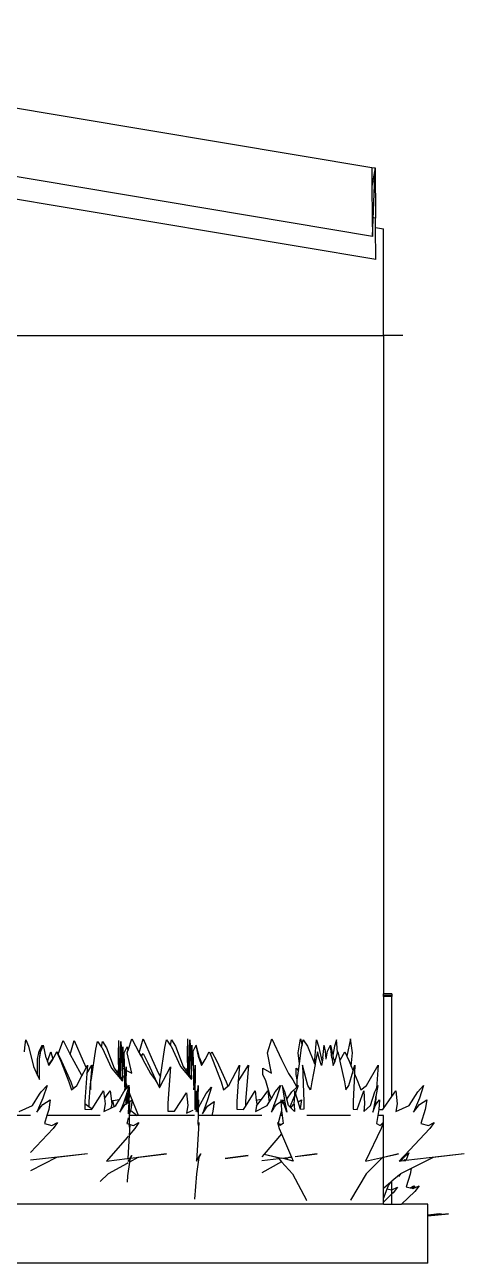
# Model space of a CAD drawing. Header units: metres. Extents: x 24.9 to 56.5, y 18.8 to 36.5.
# Drawn here: x 55.019 to 56.506, y 28.05 to 32.24 of the extents above; entities that cross this region are included whole.
import ezdxf

# ---------------------------------------------------------------- set-up
doc = ezdxf.new("R2010")
doc.units = ezdxf.units.M
doc.layers.add('Edges', color=7, linetype='Continuous')

# ---------------------------------------------------------------- blocks, each defined once
blk = doc.blocks.new('House of 70 sq. m.(753 sq.ft) bk')
at = {"layer": 'Edges'}
for p, q in [((2.1234, 2.4983), (5.0069, 2.0158)), ((5.0089, 1.7822), (2.1255, 2.2648)), ((5.0205, 1.704), (2.8649, 2.0647)), ((5.0069, 2.0158), (5.0178, 2.0139)), ((5.0069, 2.0158), (5.0074, 1.9522)), ((5.0178, 2.0139), (5.0074, 1.9522)), ((5.0089, 1.7822), (5.0178, 2.0139)), ((5.0178, 2.0139), (5.0193, 1.844)), ((5.0074, 1.9522), (5.0084, 1.8458)), ((5.0193, 1.844), (5.0084, 1.8458)), ((5.0084, 1.8458), (5.0089, 1.7822)), ((5.0195, 1.812), (5.0193, 1.844)), ((5.0195, 1.812), (5.0461, 1.8075)), ((5.0205, 1.704), (5.0195, 1.812)), ((5.0461, 1.4473), (5.0461, 1.8075)), ((1.6274, 1.4473), (5.0461, 1.4473)), ((5.1118, 1.4473), (5.0461, 1.4473)), ((5.0461, 1.4473), (5.0461, -0.7801)), ((5.0748, -0.7801), (5.0461, -0.7801)), ((5.0461, -0.7864), (5.0461, -0.7801)), ((5.0748, -0.7864), (5.0461, -0.7864)), ((5.0461, -0.7891), (5.0461, -0.7864)), ((5.0748, -0.7891), (5.0461, -0.7891)), ((5.0461, -0.7891), (5.0461, -1.1688)), ((5.0748, -0.7801), (5.0748, -0.7864)), ((5.0748, -0.7864), (5.0748, -0.7891)), ((5.0748, -1.1282), (5.0748, -0.7891)), ((3.832, -0.9765), (3.8332, -0.9621)), ((3.8332, -0.9621), (3.8362, -0.9359)), ((3.8362, -0.9359), (3.8448, -0.9574)), ((3.8448, -0.9574), (3.8622, -1.0268)), ((3.8813, -0.975), (3.8915, -0.9542)), ((3.8856, -0.975), (3.8915, -0.9542)), ((3.8915, -0.9542), (3.8931, -0.9612)), ((3.8915, -0.9651), (3.8931, -0.9612)), ((3.8931, -0.9612), (3.8962, -0.9542)), ((3.9051, -0.9967), (3.8962, -0.9542)), ((3.9461, -0.9849), (3.962, -0.9389)), ((3.962, -0.9389), (3.9866, -0.9856)), ((3.9866, -0.9856), (3.9999, -0.9389)), ((3.9999, -0.9389), (4.03, -1.0081)), ((4.0729, -0.9678), (4.0783, -0.9416)), ((4.0783, -0.9416), (4.0926, -0.961)), ((4.0926, -0.961), (4.0959, -0.9416)), ((4.0926, -0.961), (4.0941, -0.9631)), ((4.0941, -0.9631), (4.1258, -1.0325)), ((4.0959, -0.9416), (4.109, -0.9631)), ((4.109, -0.9631), (4.1352, -1.0325)), ((4.1496, -0.9857), (4.1506, -0.9389)), ((4.1546, -1.0562), (4.1506, -0.9389)), ((4.1576, -0.9678), (4.1579, -0.9416)), ((4.1579, -0.9416), (4.1589, -0.9631)), ((4.1589, -0.9631), (4.1609, -1.0325)), ((4.1635, -0.9808), (4.1642, -0.9599)), ((4.1642, -0.9599), (4.1648, -0.9991)), ((4.1686, -0.9808), (4.1793, -0.9599)), ((4.1793, -0.9599), (4.1822, -0.9715)), ((4.1793, -0.9599), (4.1819, -0.9724)), ((4.1822, -0.9715), (4.1954, -0.9331)), ((4.1954, -0.9331), (4.22, -0.9798)), ((4.22, -0.9798), (4.2333, -0.9331)), ((4.2333, -0.9331), (4.2635, -1.0024)), ((4.2916, -1.0612), (4.3063, -0.9621)), ((4.3063, -0.9621), (4.3117, -0.9359)), ((4.3117, -0.9359), (4.326, -0.9553)), ((4.326, -0.9553), (4.3293, -0.9359)), ((4.326, -0.9553), (4.3275, -0.9574)), ((4.3275, -0.9574), (4.3592, -1.0268)), ((4.3293, -0.9359), (4.3424, -0.9574)), ((4.3424, -0.9574), (4.3686, -1.0268)), ((4.383, -0.98), (4.384, -0.9331)), ((4.388, -1.0505), (4.384, -0.9331)), ((4.3901, -1.0571), (4.391, -0.9621)), ((4.391, -0.9621), (4.3913, -0.9359)), ((4.3913, -0.9359), (4.3923, -0.9574)), ((4.3923, -0.9574), (4.3943, -1.0268)), ((4.397, -0.975), (4.3976, -0.9542)), ((4.3976, -0.9542), (4.3982, -0.9934)), ((4.402, -0.975), (4.4127, -0.9542)), ((4.4233, -0.9967), (4.4127, -0.9542)), ((4.4215, -0.9967), (4.4127, -0.9542)), ((4.6534, -0.98), (4.6681, -0.9331)), ((4.6681, -0.9331), (4.7015, -1.0024)), ((4.758, -0.98), (4.7655, -0.9331)), ((4.7619, -1.0175), (4.7694, -0.9621)), ((4.7655, -0.9331), (4.7708, -0.9547)), ((4.7694, -0.9621), (4.7708, -0.9547)), ((4.7708, -0.9547), (4.7744, -0.9359)), ((4.7744, -0.9359), (4.7888, -0.9574)), ((4.7888, -0.9574), (4.8134, -1.0162)), ((4.8134, -1.0162), (4.8171, -0.9621)), ((4.8171, -0.9621), (4.8196, -0.9359)), ((4.8196, -0.9359), (4.827, -0.9574)), ((4.827, -0.9574), (4.8386, -1.0116)), ((4.841, -0.9967), (4.8454, -0.9542)), ((4.8498, -0.975), (4.8454, -0.9542)), ((4.8569, -0.975), (4.8667, -0.9542)), ((4.8667, -0.9542), (4.8745, -0.9886)), ((4.8716, -0.9967), (4.8667, -0.9542)), ((4.8804, -0.9574), (4.8745, -0.9886)), ((4.8869, -0.9359), (4.8804, -0.9574)), ((4.8891, -0.9621), (4.8869, -0.9359)), ((4.8903, -0.981), (4.8891, -0.9621)), ((4.9347, -0.9331), (4.9221, -0.9912)), ((4.9413, -0.98), (4.9347, -0.9331)), ((3.8761, -1.0564), (3.8762, -1.0013)), ((3.8762, -1.0013), (3.8813, -0.975)), ((3.8826, -1.0701), (3.8827, -1.0013)), ((3.8827, -1.0013), (3.8872, -0.975)), ((3.8827, -1.0013), (3.8856, -0.975)), ((3.8872, -0.975), (3.8915, -0.9651)), ((3.9051, -0.9967), (3.9092, -1.0091)), ((3.9092, -1.0091), (3.9119, -1.0027)), ((3.9119, -1.0027), (3.9207, -0.9766)), ((3.9133, -1.0213), (3.9269, -1.0027)), ((3.914, -1.0235), (3.9275, -1.0027)), ((3.9207, -0.9766), (3.9276, -1.0016)), ((3.9269, -1.0027), (3.9276, -1.0016)), ((3.9275, -1.0027), (3.9321, -0.9939)), ((3.9276, -1.0016), (3.9321, -0.9939)), ((3.9321, -0.9939), (3.941, -0.9766)), ((3.941, -0.9766), (3.9415, -0.9778)), ((3.9415, -0.9778), (3.9422, -0.9766)), ((3.9415, -0.9778), (3.9545, -1.0088)), ((3.9422, -0.9766), (3.9461, -0.9849)), ((3.9461, -0.9849), (3.9574, -1.0088)), ((3.9866, -0.9856), (3.9985, -1.0081)), ((4.0582, -1.0669), (4.0729, -0.9678)), ((4.1505, -1.0542), (4.1496, -0.9857)), ((4.1567, -1.0629), (4.1576, -0.9678)), ((4.1632, -1.007), (4.1635, -0.9808)), ((4.1648, -0.9991), (4.1674, -0.9866)), ((4.1648, -0.9991), (4.1649, -1.0024)), ((4.1649, -1.0024), (4.1655, -1.0292)), ((4.1665, -1.0084), (4.1674, -0.9866)), ((4.1674, -0.9866), (4.1676, -0.9823)), ((4.1676, -0.9853), (4.1686, -0.9808)), ((4.1676, -0.9823), (4.1676, -0.9853)), ((4.1676, -0.9853), (4.1686, -1.0145)), ((4.1792, -0.98), (4.1793, -0.9799)), ((4.1793, -0.9801), (4.1792, -0.98)), ((4.1793, -0.9799), (4.1819, -0.9724)), ((4.1946, -1.0488), (4.1793, -0.9801)), ((4.1819, -0.9724), (4.1822, -0.9715)), ((4.22, -0.9798), (4.2224, -0.9843)), ((4.2224, -0.9843), (4.2234, -0.9823)), ((4.2224, -0.9843), (4.2306, -0.9999)), ((4.2234, -0.9823), (4.2271, -0.9914)), ((4.2271, -0.9914), (4.2327, -0.9823)), ((4.2271, -0.9914), (4.2306, -0.9999)), ((4.2306, -0.9999), (4.2319, -1.0024)), ((4.2319, -1.0024), (4.2581, -1.0505)), ((4.2327, -0.9823), (4.2488, -1.0145)), ((4.2635, -1.0024), (4.2851, -1.0505)), ((4.384, -1.0485), (4.383, -0.98)), ((4.3965, -1.0662), (4.3966, -1.0013)), ((4.3966, -1.0013), (4.397, -0.975)), ((4.3982, -0.9934), (4.4008, -0.9809)), ((4.3982, -0.9934), (4.3983, -0.9967)), ((4.3983, -0.9967), (4.399, -1.0235)), ((4.399, -1.0235), (4.4, -1.0027)), ((4.4, -1.0027), (4.4008, -0.9809)), ((4.4008, -0.9809), (4.401, -0.9766)), ((4.401, -0.9766), (4.4011, -0.9796)), ((4.4011, -0.9796), (4.402, -0.975)), ((4.4011, -0.9796), (4.402, -1.0088)), ((4.4215, -0.9967), (4.4303, -1.0235)), ((4.4233, -0.9967), (4.4326, -1.0199)), ((4.4326, -1.0199), (4.4435, -1.0027)), ((4.4435, -1.0027), (4.4568, -0.9766)), ((4.4568, -0.9766), (4.4605, -0.9857)), ((4.4605, -0.9857), (4.4661, -0.9766)), ((4.4605, -0.9857), (4.4701, -1.0088)), ((4.4661, -0.9766), (4.4822, -1.0088)), ((4.6674, -1.0488), (4.6534, -0.98)), ((4.7015, -1.0024), (4.7254, -1.0505)), ((4.7619, -1.0175), (4.758, -0.98)), ((4.8234, -0.9766), (4.8168, -1.0088)), ((4.83, -1.0027), (4.8234, -0.9766)), ((4.8366, -1.0235), (4.83, -1.0027)), ((4.841, -0.9967), (4.8386, -1.0116)), ((4.852, -1.0013), (4.8498, -0.975)), ((4.852, -1.0013), (4.8569, -0.975)), ((4.8716, -0.9967), (4.8766, -1.0235)), ((4.8745, -0.9886), (4.8764, -0.9967)), ((4.8764, -0.9967), (4.8813, -1.0103)), ((4.8813, -1.0103), (4.884, -1.0027)), ((4.884, -1.0027), (4.8903, -0.981)), ((4.8903, -0.981), (4.8915, -0.9766)), ((4.8915, -0.9766), (4.8984, -1.0061)), ((4.8984, -1.0061), (4.9008, -1.0027)), ((4.9008, -1.0027), (4.9155, -0.9766)), ((4.9155, -0.9766), (4.9221, -0.9912)), ((4.9221, -0.9912), (4.9302, -1.0088)), ((4.9372, -1.0254), (4.9413, -0.98)), ((3.8622, -1.0268), (3.8761, -1.0564)), ((3.9092, -1.0091), (3.9133, -1.0213)), ((3.9133, -1.0213), (3.914, -1.0235)), ((3.9545, -1.0088), (3.9816, -1.0787)), ((3.9574, -1.0088), (3.988, -1.0787)), ((3.9985, -1.0081), (4.0247, -1.0562)), ((4.0259, -1.0578), (4.0402, -1.0307)), ((4.03, -1.0081), (4.0402, -1.0307)), ((4.0402, -1.0307), (4.0447, -1.0222)), ((4.0436, -1.0382), (4.0427, -1.0501)), ((4.0427, -1.0501), (4.0463, -1.0442)), ((4.0447, -1.0222), (4.0436, -1.0382)), ((4.0436, -1.0382), (4.0463, -1.0442)), ((4.0463, -1.0442), (4.0594, -1.0222)), ((4.0594, -1.0222), (4.0561, -1.0635)), ((4.1258, -1.0325), (4.1624, -1.0751)), ((4.1352, -1.0325), (4.1486, -1.0515)), ((4.1486, -1.0379), (4.1505, -1.0542)), ((4.1486, -1.0515), (4.1486, -1.0379)), ((4.1609, -1.0325), (4.163, -1.0717)), ((4.1629, -1.0532), (4.1631, -1.0321)), ((4.1631, -1.0321), (4.1632, -1.0322)), ((4.1632, -1.0322), (4.1632, -1.007)), ((4.1632, -1.0322), (4.1632, -1.0322)), ((4.1632, -1.0322), (4.1683, -1.0349)), ((4.1655, -1.0292), (4.1665, -1.0084)), ((4.1686, -1.0145), (4.1692, -1.0354)), ((4.1692, -1.0354), (4.1749, -1.0384)), ((4.1692, -1.0354), (4.1701, -1.068)), ((4.1734, -1.0749), (4.1749, -1.0384)), ((4.1749, -1.0384), (4.1753, -1.0279)), ((4.1752, -1.0386), (4.175, -1.0798)), ((4.1753, -1.0279), (4.1752, -1.0386)), ((4.1752, -1.0386), (4.1793, -1.0407)), ((4.1793, -1.0407), (4.1946, -1.0488)), ((4.2488, -1.0145), (4.2804, -1.0831)), ((4.29, -1.096), (4.3254, -1.0279)), ((4.3254, -1.0279), (4.3168, -1.1504)), ((4.3592, -1.0268), (4.3958, -1.0694)), ((4.3686, -1.0268), (4.382, -1.0458)), ((4.382, -1.0321), (4.384, -1.0485)), ((4.382, -1.0458), (4.382, -1.0321)), ((4.382, -1.0458), (4.384, -1.0485)), ((4.3943, -1.0268), (4.3964, -1.066)), ((4.402, -1.0088), (4.404, -1.0787)), ((4.406, -1.0903), (4.4087, -1.0222)), ((4.4087, -1.0222), (4.408, -1.1446)), ((4.4303, -1.0235), (4.4326, -1.0199)), ((4.4701, -1.0088), (4.4967, -1.0787)), ((4.4822, -1.0088), (4.5145, -1.0787)), ((4.5234, -1.0903), (4.5589, -1.0222)), ((4.555, -1.0773), (4.5898, -1.0222)), ((4.5589, -1.0222), (4.555, -1.0773)), ((4.5898, -1.0222), (4.5793, -1.1446)), ((4.6384, -1.0532), (4.6386, -1.0321)), ((4.6386, -1.0321), (4.6674, -1.0488)), ((4.7504, -1.0532), (4.7505, -1.0321)), ((4.7505, -1.0321), (4.7587, -1.0414)), ((4.7546, -1.0716), (4.7587, -1.0414)), ((4.7587, -1.0414), (4.7619, -1.0175)), ((4.7726, -1.0222), (4.7769, -1.1446)), ((4.7902, -1.0903), (4.7726, -1.0222)), ((4.8148, -1.0195), (4.8035, -1.0787)), ((4.8134, -1.0162), (4.8148, -1.0195)), ((4.8168, -1.0088), (4.8148, -1.0195)), ((4.8386, -1.0116), (4.8366, -1.0235)), ((4.8766, -1.0235), (4.8813, -1.0103)), ((4.8984, -1.0061), (4.899, -1.0088)), ((4.899, -1.0088), (4.914, -1.0787)), ((4.9291, -1.0903), (4.9436, -1.0407)), ((4.9302, -1.0088), (4.9372, -1.0254)), ((4.9372, -1.0254), (4.9428, -1.0388)), ((4.945, -1.036), (4.9428, -1.0388)), ((4.9428, -1.0388), (4.9436, -1.0407)), ((4.9436, -1.0407), (4.945, -1.036)), ((4.945, -1.036), (4.9491, -1.0222)), ((4.9491, -1.0222), (4.948, -1.048)), ((4.9892, -1.0903), (5.0284, -1.0222)), ((5.0284, -1.0222), (5.0223, -1.1015)), ((3.8761, -1.0564), (3.8826, -1.0701)), ((3.8826, -1.0701), (3.8826, -1.0702)), ((3.9816, -1.0787), (3.9906, -1.1057)), ((3.988, -1.0787), (3.9964, -1.1008)), ((4.0087, -1.0903), (4.0259, -1.0578)), ((4.0247, -1.0562), (4.0259, -1.0578)), ((4.0427, -1.0501), (4.036, -1.1446)), ((4.0561, -1.0635), (4.0532, -1.0994)), ((4.0561, -1.0635), (4.0582, -1.0669)), ((4.0564, -1.1047), (4.0565, -1.0783)), ((4.0565, -1.0783), (4.0582, -1.0669)), ((4.1486, -1.0515), (4.1505, -1.0542)), ((4.1505, -1.0542), (4.1547, -1.0601)), ((4.1546, -1.0562), (4.1547, -1.0601)), ((4.1547, -1.0601), (4.1567, -1.0629)), ((4.1567, -1.0629), (4.1624, -1.071)), ((4.1624, -1.0751), (4.1631, -1.0759)), ((4.1631, -1.0537), (4.1629, -1.0532)), ((4.163, -1.0717), (4.1631, -1.0719)), ((4.163, -1.0717), (4.1631, -1.0741)), ((4.1631, -1.0719), (4.1631, -1.0537)), ((4.1632, -1.0538), (4.1631, -1.0537)), ((4.1631, -1.0741), (4.1631, -1.0719)), ((4.1631, -1.0759), (4.1631, -1.0741)), ((4.1683, -1.0644), (4.1632, -1.0538)), ((4.1733, -1.0746), (4.1701, -1.068)), ((4.1701, -1.068), (4.1706, -1.0845)), ((4.1706, -1.0845), (4.1712, -1.1079)), ((4.1726, -1.096), (4.1734, -1.0749)), ((4.1734, -1.0749), (4.1733, -1.0746)), ((4.175, -1.0798), (4.1749, -1.1037)), ((4.1793, -1.093), (4.175, -1.0798)), ((4.2581, -1.0505), (4.274, -1.0721)), ((4.274, -1.0721), (4.2804, -1.0831)), ((4.2804, -1.0831), (4.2887, -1.0971)), ((4.2851, -1.0505), (4.2916, -1.0612)), ((4.2898, -1.0962), (4.2899, -1.0725)), ((4.2899, -1.0725), (4.2916, -1.0612)), ((4.384, -1.0485), (4.3881, -1.0544)), ((4.388, -1.0505), (4.3881, -1.0544)), ((4.3881, -1.0544), (4.3901, -1.0571)), ((4.3901, -1.0571), (4.3958, -1.0652)), ((4.3958, -1.0694), (4.3965, -1.0702)), ((4.3964, -1.066), (4.3965, -1.0662)), ((4.3964, -1.066), (4.3965, -1.0683)), ((4.3965, -1.0683), (4.3965, -1.0662)), ((4.3965, -1.0702), (4.3965, -1.0683)), ((4.404, -1.0787), (4.4047, -1.1057)), ((4.4967, -1.0787), (4.5056, -1.1057)), ((4.5145, -1.0787), (4.5202, -1.0931)), ((4.555, -1.0773), (4.5503, -1.1446)), ((4.6479, -1.0746), (4.6384, -1.0532)), ((4.6621, -1.1226), (4.6479, -1.0746)), ((4.7254, -1.0505), (4.7399, -1.0721)), ((4.7399, -1.0721), (4.7528, -1.096)), ((4.7546, -1.0716), (4.7504, -1.0532)), ((4.7544, -1.0945), (4.7545, -1.0725)), ((4.7545, -1.0725), (4.7546, -1.0716)), ((4.8035, -1.0787), (4.7991, -1.1057)), ((4.914, -1.0787), (4.9191, -1.1057)), ((4.9479, -1.0509), (4.9442, -1.1446)), ((4.948, -1.048), (4.9479, -1.0509)), ((4.9479, -1.0509), (4.948, -1.0512)), ((4.948, -1.0512), (4.948, -1.048)), ((4.948, -1.0512), (4.9597, -1.0787)), ((4.9597, -1.0787), (4.9695, -1.1057)), ((3.8587, -1.159), (3.8827, -1.1206)), ((3.8827, -1.1206), (3.8882, -1.1117)), ((3.8882, -1.1117), (3.908, -1.0908)), ((3.908, -1.0908), (3.8934, -1.1333)), ((3.9906, -1.1057), (3.9964, -1.1008)), ((3.9964, -1.1008), (4.0087, -1.0903)), ((4.0532, -1.0994), (4.0496, -1.1446)), ((4.0532, -1.0994), (4.0564, -1.1047)), ((4.0604, -1.1697), (4.0995, -1.1094)), ((4.0995, -1.1094), (4.1023, -1.1353)), ((4.1023, -1.1353), (4.1213, -1.1094)), ((4.1213, -1.1094), (4.1267, -1.1524)), ((4.1526, -1.1383), (4.1632, -1.1199)), ((4.1632, -1.1199), (4.1679, -1.1117)), ((4.1679, -1.1117), (4.1712, -1.1079)), ((4.1712, -1.1079), (4.1716, -1.1074)), ((4.1716, -1.1074), (4.1726, -1.096)), ((4.1716, -1.1074), (4.1749, -1.1037)), ((4.1748, -1.1265), (4.1726, -1.1333)), ((4.1748, -1.1265), (4.1746, -1.1488)), ((4.1793, -1.1122), (4.1748, -1.1265)), ((4.1749, -1.1037), (4.1793, -1.0986)), ((4.178, -1.1436), (4.1793, -1.1167)), ((4.1806, -1.0971), (4.1793, -1.093)), ((4.1793, -1.0986), (4.1806, -1.0971)), ((4.1824, -1.1025), (4.1793, -1.1122)), ((4.1793, -1.1167), (4.1794, -1.1151)), ((4.1794, -1.1151), (4.1796, -1.1412)), ((4.1806, -1.0971), (4.1861, -1.0908)), ((4.1861, -1.0908), (4.1824, -1.1025)), ((4.1849, -1.1104), (4.1824, -1.1025)), ((4.1837, -1.1348), (4.1845, -1.1174)), ((4.1845, -1.1174), (4.1849, -1.1104)), ((4.1849, -1.1104), (4.1858, -1.0966)), ((4.1854, -1.1121), (4.1849, -1.1329)), ((4.1849, -1.1329), (4.189, -1.1266)), ((4.1858, -1.0966), (4.1854, -1.1121)), ((4.1888, -1.1226), (4.1854, -1.1121)), ((4.2179, -1.1922), (4.1888, -1.1226)), ((4.2887, -1.0971), (4.2898, -1.0962)), ((4.2887, -1.0971), (4.2892, -1.0979)), ((4.2898, -1.0962), (4.29, -1.096)), ((4.3392, -1.1779), (4.3793, -1.1151)), ((4.3793, -1.1151), (4.384, -1.1581)), ((4.4047, -1.1057), (4.406, -1.0903)), ((4.4099, -1.1697), (4.4127, -1.111)), ((4.4127, -1.111), (4.4128, -1.1094)), ((4.4128, -1.1094), (4.4131, -1.1524)), ((4.4158, -1.159), (4.4179, -1.1117)), ((4.4179, -1.1117), (4.4192, -1.0908)), ((4.4192, -1.0908), (4.4182, -1.1333)), ((4.4199, -1.1648), (4.4466, -1.1174)), ((4.4466, -1.1174), (4.4645, -1.0966)), ((4.4645, -1.0966), (4.4512, -1.139)), ((4.5056, -1.1057), (4.5202, -1.0931)), ((4.5202, -1.0931), (4.5234, -1.0903)), ((4.5794, -1.1617), (4.6127, -1.1094)), ((4.6127, -1.1094), (4.6161, -1.1407)), ((4.6331, -1.1377), (4.655, -1.1094)), ((4.655, -1.1094), (4.66, -1.1472)), ((4.6669, -1.135), (4.6621, -1.1226)), ((4.6669, -1.135), (4.68, -1.1117)), ((4.68, -1.1117), (4.6979, -1.0908)), ((4.6979, -1.0908), (4.6846, -1.1333)), ((4.7033, -1.0908), (4.7099, -1.1333)), ((4.7122, -1.1117), (4.7033, -1.0908)), ((4.7193, -1.1369), (4.7122, -1.1117)), ((4.7193, -1.1369), (4.7365, -1.1117)), ((4.7365, -1.1117), (4.7528, -1.096)), ((4.7449, -1.1261), (4.7421, -1.1333)), ((4.7449, -1.1261), (4.7434, -1.1524)), ((4.7458, -1.1094), (4.7449, -1.1261)), ((4.7482, -1.1172), (4.7458, -1.1094)), ((4.7582, -1.0908), (4.7482, -1.1172)), ((4.7575, -1.1462), (4.7482, -1.1172)), ((4.7528, -1.096), (4.7544, -1.0945)), ((4.7544, -1.0945), (4.7582, -1.0908)), ((4.7991, -1.1057), (4.7902, -1.0903)), ((4.9191, -1.1057), (4.9291, -1.0903)), ((4.9568, -1.1722), (4.9794, -1.1094)), ((4.9695, -1.1057), (4.9892, -1.0903)), ((4.9794, -1.1094), (4.982, -1.1524)), ((5.0023, -1.159), (5.0174, -1.1117)), ((5.0174, -1.1117), (5.0223, -1.1015)), ((5.0209, -1.1282), (5.02, -1.1333)), ((5.0274, -1.0908), (5.0209, -1.1282)), ((5.0219, -1.1377), (5.0209, -1.1282)), ((5.0223, -1.1015), (5.0274, -1.0908)), ((5.0461, -1.1688), (5.0748, -1.1282)), ((5.0748, -1.1282), (5.0881, -1.1094)), ((5.0881, -1.1094), (5.0932, -1.1524)), ((5.133, -1.159), (5.1626, -1.1117)), ((5.1626, -1.1117), (5.1823, -1.0908)), ((5.1823, -1.0908), (5.1677, -1.1333)), ((3.814, -1.1791), (3.8587, -1.159)), ((3.8827, -1.1593), (3.8737, -1.181)), ((3.8737, -1.181), (3.8827, -1.1691)), ((3.8934, -1.1333), (3.8827, -1.1593)), ((3.8827, -1.1691), (3.8935, -1.1548)), ((3.8935, -1.1548), (3.9183, -1.1395)), ((3.9135, -1.1716), (3.9073, -1.1922)), ((3.9183, -1.1395), (3.9135, -1.1716)), ((4.036, -1.1446), (4.036, -1.1516)), ((4.036, -1.1516), (4.0361, -1.1714)), ((4.036, -1.1516), (4.0496, -1.1617)), ((4.0361, -1.1714), (4.0588, -1.1722)), ((4.0496, -1.1446), (4.0496, -1.1617)), ((4.0496, -1.1617), (4.0604, -1.1697)), ((4.0588, -1.1722), (4.0604, -1.1697)), ((4.1042, -1.1524), (4.0998, -1.1791)), ((4.0998, -1.1791), (4.1239, -1.1673)), ((4.1023, -1.1353), (4.1042, -1.1524)), ((4.1267, -1.1524), (4.1239, -1.1673)), ((4.1239, -1.1673), (4.1353, -1.1617)), ((4.1306, -1.142), (4.1526, -1.1383)), ((4.1353, -1.1617), (4.1306, -1.142)), ((4.1353, -1.1617), (4.1407, -1.159)), ((4.1407, -1.159), (4.1526, -1.1383)), ((4.1662, -1.1502), (4.1546, -1.181)), ((4.1546, -1.181), (4.1683, -1.1611)), ((4.1726, -1.1333), (4.1662, -1.1502)), ((4.1662, -1.1502), (4.1683, -1.1532)), ((4.1683, -1.1611), (4.1727, -1.1548)), ((4.1727, -1.1548), (4.1746, -1.1535)), ((4.1746, -1.1488), (4.178, -1.1436)), ((4.1746, -1.1488), (4.1746, -1.1504)), ((4.1746, -1.1504), (4.1746, -1.1535)), ((4.1746, -1.1535), (4.1776, -1.1515)), ((4.1776, -1.1515), (4.178, -1.1436)), ((4.1776, -1.1515), (4.1796, -1.1501)), ((4.1796, -1.1412), (4.1837, -1.1348)), ((4.1796, -1.1412), (4.1796, -1.1501)), ((4.1796, -1.1501), (4.1832, -1.1478)), ((4.183, -1.152), (4.1832, -1.1478)), ((4.1832, -1.1478), (4.1837, -1.1348)), ((4.1846, -1.1468), (4.1835, -1.1868)), ((4.1835, -1.1868), (4.1848, -1.1605)), ((4.1848, -1.139), (4.1846, -1.1468)), ((4.1846, -1.1468), (4.1865, -1.1456)), ((4.1849, -1.1329), (4.1848, -1.139)), ((4.1848, -1.1605), (4.1865, -1.1456)), ((4.1865, -1.1456), (4.1862, -1.1773)), ((4.1865, -1.1455), (4.189, -1.1438)), ((4.1865, -1.1452), (4.1865, -1.1455)), ((4.1865, -1.1455), (4.1865, -1.1456)), ((4.189, -1.1438), (4.1955, -1.1395)), ((4.1911, -1.1716), (4.1906, -1.1737)), ((4.1955, -1.1395), (4.1911, -1.1716)), ((4.3168, -1.1504), (4.3169, -1.1771)), ((4.384, -1.1581), (4.3796, -1.1848)), ((4.408, -1.1446), (4.408, -1.1706)), ((4.408, -1.1706), (4.4099, -1.1697)), ((4.408, -1.1706), (4.408, -1.1714)), ((4.408, -1.1714), (4.4097, -1.1722)), ((4.4097, -1.1722), (4.4099, -1.1697)), ((4.4128, -1.1791), (4.4146, -1.1674)), ((4.4129, -1.1682), (4.4128, -1.1791)), ((4.4131, -1.1524), (4.4129, -1.1682)), ((4.4129, -1.1682), (4.4146, -1.1674)), ((4.4146, -1.1674), (4.4158, -1.159)), ((4.4169, -1.181), (4.4177, -1.1659)), ((4.4173, -1.1661), (4.4169, -1.181)), ((4.4182, -1.1333), (4.4173, -1.1661)), ((4.4173, -1.1661), (4.4177, -1.1659)), ((4.4177, -1.1659), (4.4182, -1.1548)), ((4.4182, -1.1548), (4.4199, -1.1395)), ((4.4196, -1.1716), (4.4192, -1.1922)), ((4.4197, -1.1649), (4.4196, -1.1716)), ((4.4199, -1.1395), (4.4197, -1.1649)), ((4.4197, -1.1649), (4.4199, -1.1648)), ((4.4512, -1.139), (4.4335, -1.1868)), ((4.4335, -1.1868), (4.4513, -1.1605)), ((4.4513, -1.1605), (4.4738, -1.1452)), ((4.4738, -1.1452), (4.4695, -1.1773)), ((4.5503, -1.1446), (4.5503, -1.1714)), ((4.5503, -1.1714), (4.5727, -1.1722)), ((4.5727, -1.1722), (4.5794, -1.1617)), ((4.5793, -1.1446), (4.5794, -1.1617)), ((4.613, -1.1791), (4.6533, -1.159)), ((4.6162, -1.1597), (4.613, -1.1791)), ((4.6161, -1.1407), (4.633, -1.1375)), ((4.6161, -1.1407), (4.6174, -1.1524)), ((4.6162, -1.1597), (4.6331, -1.1377)), ((4.6174, -1.1524), (4.6162, -1.1597)), ((4.633, -1.1375), (4.6331, -1.1377)), ((4.6533, -1.159), (4.66, -1.1472)), ((4.66, -1.1472), (4.6669, -1.135)), ((4.6669, -1.181), (4.6732, -1.1717)), ((4.6698, -1.1731), (4.6669, -1.181)), ((4.6755, -1.1578), (4.6698, -1.1731)), ((4.6698, -1.1731), (4.6732, -1.1717)), ((4.6732, -1.1717), (4.6781, -1.1646)), ((4.6846, -1.1333), (4.6755, -1.1578)), ((4.6781, -1.1646), (4.6755, -1.1578)), ((4.6781, -1.1646), (4.6848, -1.1548)), ((4.6848, -1.1548), (4.6991, -1.145)), ((4.6987, -1.1395), (4.6991, -1.145)), ((4.7015, -1.1433), (4.6987, -1.1395)), ((4.6991, -1.145), (4.7009, -1.1716)), ((4.7009, -1.1716), (4.7015, -1.1765)), ((4.7015, -1.1433), (4.7072, -1.1395)), ((4.7059, -1.1493), (4.7015, -1.1433)), ((4.7072, -1.1395), (4.7059, -1.1493)), ((4.7084, -1.1528), (4.7059, -1.1493)), ((4.7084, -1.1528), (4.7125, -1.1469)), ((4.7099, -1.1548), (4.7084, -1.1528)), ((4.7099, -1.1333), (4.7125, -1.1469)), ((4.7188, -1.181), (4.7099, -1.1548)), ((4.7125, -1.1469), (4.7188, -1.181)), ((4.7255, -1.159), (4.7193, -1.1369)), ((4.729, -1.1625), (4.7255, -1.159)), ((4.7421, -1.1333), (4.729, -1.1625)), ((4.7328, -1.1663), (4.729, -1.1625)), ((4.7328, -1.1663), (4.7423, -1.1548)), ((4.7456, -1.1791), (4.7328, -1.1663)), ((4.7423, -1.1548), (4.7436, -1.1541)), ((4.7434, -1.1524), (4.7436, -1.1541)), ((4.7436, -1.1541), (4.7456, -1.1791)), ((4.7575, -1.1462), (4.7694, -1.1395)), ((4.7647, -1.1689), (4.7575, -1.1462)), ((4.7694, -1.1395), (4.7647, -1.1689)), ((4.7657, -1.1722), (4.7647, -1.1689)), ((4.7768, -1.1714), (4.7657, -1.1722)), ((4.7769, -1.1446), (4.7768, -1.1714)), ((4.9442, -1.1446), (4.9442, -1.1714)), ((4.9442, -1.1714), (4.9568, -1.1722)), ((4.982, -1.1524), (4.9796, -1.1791)), ((4.9796, -1.1791), (5.0023, -1.159)), ((5.0197, -1.1346), (5.01, -1.181)), ((5.01, -1.181), (5.019, -1.1576)), ((5.019, -1.1431), (5.0189, -1.1446)), ((5.0189, -1.1446), (5.019, -1.1576)), ((5.0197, -1.1346), (5.019, -1.1431)), ((5.019, -1.1431), (5.0219, -1.1377)), ((5.019, -1.1576), (5.02, -1.1548)), ((5.02, -1.1333), (5.0197, -1.1346)), ((5.02, -1.1548), (5.0327, -1.1395)), ((5.0302, -1.1718), (5.0271, -1.1922)), ((5.0303, -1.1716), (5.0302, -1.1718)), ((5.0302, -1.1718), (5.0437, -1.1722)), ((5.0327, -1.1395), (5.0303, -1.1716)), ((5.0437, -1.1722), (5.0461, -1.1688)), ((5.0932, -1.1524), (5.0884, -1.1791)), ((5.0884, -1.1791), (5.133, -1.159)), ((5.1677, -1.1333), (5.148, -1.181)), ((5.148, -1.181), (5.1678, -1.1548)), ((5.1678, -1.1548), (5.1926, -1.1395)), ((5.1879, -1.1716), (5.1732, -1.2196)), ((5.1926, -1.1395), (5.1879, -1.1716)), ((3.8521, -1.1922), (3.7848, -1.1922)), ((3.9073, -1.1922), (3.8989, -1.2196)), ((4.0872, -1.1922), (3.9073, -1.1922)), ((4.183, -1.2007), (4.1787, -1.2159)), ((4.1859, -1.1922), (4.1853, -1.2216)), ((4.1906, -1.1737), (4.1859, -1.1902)), ((4.1862, -1.1773), (4.1859, -1.1902)), ((4.1859, -1.1902), (4.1859, -1.1922)), ((4.2133, -1.1922), (4.1859, -1.1922)), ((4.1906, -1.1737), (4.2133, -1.1922)), ((4.2179, -1.1922), (4.2133, -1.1922)), ((4.2892, -1.1922), (4.2179, -1.1922)), ((4.4019, -1.1922), (4.2892, -1.1922)), ((4.3169, -1.1771), (4.3392, -1.1779)), ((4.3796, -1.1848), (4.3966, -1.1763)), ((4.3966, -1.1763), (4.4019, -1.1737)), ((4.407, -1.1922), (4.4019, -1.1922)), ((4.4192, -1.1922), (4.4186, -1.2196)), ((4.4654, -1.1922), (4.4192, -1.1922)), ((4.4695, -1.1773), (4.4654, -1.1922)), ((4.6346, -1.1922), (4.4654, -1.1922)), ((4.6972, -1.1922), (4.6899, -1.2187)), ((4.7015, -1.1765), (4.6972, -1.1922)), ((4.7037, -1.1922), (4.6972, -1.1922)), ((4.7015, -1.1765), (4.7037, -1.1922)), ((4.7037, -1.1922), (4.7074, -1.2196)), ((4.8667, -1.1922), (4.7869, -1.1922)), ((4.9343, -1.1922), (4.8667, -1.1922)), ((5.0271, -1.1922), (5.0228, -1.2196)), ((5.0461, -1.1922), (5.0271, -1.1922)), ((5.0461, -1.3334), (5.0461, -1.1922)), ((3.929, -1.2368), (3.8521, -1.3178)), ((3.8989, -1.2196), (3.9239, -1.2258)), ((3.9239, -1.2258), (3.9438, -1.2157)), ((3.9438, -1.2157), (3.929, -1.2368)), ((4.1787, -1.2159), (4.1777, -1.2196)), ((4.1777, -1.2196), (4.1787, -1.2199)), ((4.1787, -1.2199), (4.183, -1.221)), ((4.1853, -1.2216), (4.1852, -1.2253)), ((4.1852, -1.2253), (4.1869, -1.2316)), ((4.1853, -1.2216), (4.1881, -1.2224)), ((4.2053, -1.2368), (4.1862, -1.2588)), ((4.1872, -1.2425), (4.1862, -1.2588)), ((4.1869, -1.2316), (4.1881, -1.2224)), ((4.1882, -1.2224), (4.1872, -1.2425)), ((4.1881, -1.2224), (4.1883, -1.2214)), ((4.1883, -1.2214), (4.1882, -1.2224)), ((4.1882, -1.2224), (4.2007, -1.2258)), ((4.2007, -1.2258), (4.219, -1.2157)), ((4.219, -1.2157), (4.2053, -1.2368)), ((4.4207, -1.2368), (4.4135, -1.3466)), ((4.4186, -1.2196), (4.4203, -1.2258)), ((4.4203, -1.2258), (4.4217, -1.2157)), ((4.4217, -1.2157), (4.4207, -1.2368)), ((4.7015, -1.2547), (4.6432, -1.3227)), ((4.6872, -1.2157), (4.6939, -1.2368)), ((4.6899, -1.2187), (4.6872, -1.2157)), ((4.691, -1.2199), (4.6899, -1.2187)), ((4.691, -1.2199), (4.7015, -1.2229)), ((4.6962, -1.2258), (4.691, -1.2199)), ((4.6939, -1.2368), (4.7015, -1.2547)), ((4.7015, -1.2229), (4.6962, -1.2258)), ((4.7074, -1.2196), (4.7015, -1.2229)), ((4.7015, -1.2547), (4.735, -1.3329)), ((5.0381, -1.2368), (4.985, -1.3466)), ((5.0228, -1.2196), (5.0355, -1.2258)), ((5.0355, -1.2258), (5.0457, -1.2157)), ((5.0457, -1.2157), (5.0381, -1.2368)), ((5.2033, -1.2368), (5.1171, -1.3276)), ((5.1732, -1.2196), (5.1982, -1.2258)), ((5.1982, -1.2258), (5.2182, -1.2157)), ((5.2182, -1.2157), (5.2033, -1.2368)), ((4.1787, -1.2673), (4.1096, -1.3466)), ((4.183, -1.2624), (4.1787, -1.2673)), ((4.1862, -1.2588), (4.181, -1.338)), ((4.0453, -1.3223), (3.8521, -1.3436)), ((3.9397, -1.3347), (3.8521, -1.379)), ((4.0453, -1.3223), (3.9397, -1.3347)), ((4.1096, -1.3466), (4.1787, -1.3383)), ((4.1787, -1.3383), (4.181, -1.338)), ((4.181, -1.338), (4.1896, -1.337)), ((4.183, -1.3477), (4.1896, -1.337)), ((4.2152, -1.3347), (4.1866, -1.3504)), ((4.188, -1.3404), (4.1866, -1.3504)), ((4.19, -1.337), (4.188, -1.3404)), ((4.1896, -1.337), (4.1952, -1.328)), ((4.19, -1.337), (4.3121, -1.3223)), ((4.1952, -1.328), (4.19, -1.337)), ((4.3121, -1.3223), (4.2152, -1.3347)), ((4.4135, -1.3466), (4.4286, -1.3223)), ((4.4214, -1.3347), (4.4139, -1.3902)), ((4.4286, -1.3223), (4.4214, -1.3347)), ((4.5885, -1.328), (4.5111, -1.3381)), ((4.5111, -1.3375), (4.5885, -1.328)), ((4.6432, -1.3227), (4.6346, -1.3326)), ((4.6346, -1.3451), (4.6921, -1.3381)), ((4.6416, -1.3223), (4.6432, -1.3227)), ((4.6432, -1.3227), (4.6891, -1.3347)), ((4.6432, -1.3227), (4.7015, -1.337)), ((4.6891, -1.3347), (4.6921, -1.3381)), ((4.6921, -1.3381), (4.7015, -1.3487)), ((4.7015, -1.337), (4.735, -1.3329)), ((4.716, -1.3405), (4.7015, -1.337)), ((4.7265, -1.3347), (4.716, -1.3405)), ((4.7408, -1.3466), (4.716, -1.3405)), ((4.7352, -1.3335), (4.7265, -1.3347)), ((4.735, -1.3329), (4.7352, -1.3335)), ((4.7352, -1.3335), (4.7408, -1.3466)), ((4.7476, -1.3314), (4.7869, -1.3266)), ((4.7869, -1.3268), (4.7476, -1.3319)), ((4.8219, -1.3223), (4.7869, -1.3268)), ((4.7869, -1.3266), (4.8219, -1.3223)), ((4.985, -1.3466), (5.0461, -1.3334)), ((5.0436, -1.3347), (4.9877, -1.3902)), ((5.0461, -1.3341), (5.0436, -1.3347)), ((5.0974, -1.3223), (5.0461, -1.3341)), ((5.0461, -1.3334), (5.0974, -1.3223)), ((5.0461, -1.4392), (5.0461, -1.3341)), ((5.1131, -1.3318), (5.0991, -1.3466)), ((5.1065, -1.3458), (5.1102, -1.3403)), ((5.1131, -1.3318), (5.1102, -1.3403)), ((5.1102, -1.3403), (5.1124, -1.3372)), ((5.1124, -1.3372), (5.1145, -1.3351)), ((5.1171, -1.3276), (5.1131, -1.3318)), ((5.1145, -1.3351), (5.1318, -1.3186)), ((5.1171, -1.3276), (5.1145, -1.3351)), ((5.1318, -1.3186), (5.1221, -1.3441)), ((5.3196, -1.3223), (5.1221, -1.3441)), ((5.214, -1.3347), (5.1402, -1.372)), ((5.3196, -1.3223), (5.214, -1.3347)), ((4.1787, -1.3547), (4.1144, -1.3902)), ((4.183, -1.3524), (4.1787, -1.3547)), ((4.1866, -1.3504), (4.1805, -1.3959)), ((4.7015, -1.3487), (4.6346, -1.3861)), ((4.7015, -1.3487), (4.7385, -1.3902)), ((5.0991, -1.3466), (5.1065, -1.3458)), ((5.1065, -1.3458), (5.1156, -1.3448)), ((5.1402, -1.372), (5.1065, -1.389)), ((5.1189, -1.3417), (5.1156, -1.3448)), ((5.1156, -1.3448), (5.1195, -1.3443)), ((5.1195, -1.3443), (5.1189, -1.3417)), ((5.1195, -1.3443), (5.1221, -1.3441)), ((5.1402, -1.372), (5.1372, -1.3907)), ((4.1144, -1.3902), (4.0872, -1.4152)), ((4.1805, -1.3959), (4.1787, -1.4175)), ((4.4139, -1.3902), (4.407, -1.4752)), ((4.7385, -1.3902), (4.7854, -1.4783)), ((4.9877, -1.3902), (4.9345, -1.4783)), ((5.0716, -1.4178), (5.0461, -1.4392)), ((5.0632, -1.4287), (5.0716, -1.4178)), ((5.0748, -1.415), (5.0716, -1.4178)), ((5.101, -1.3929), (5.0748, -1.415)), ((5.0748, -1.4438), (5.0748, -1.415)), ((5.0982, -1.3991), (5.1065, -1.389)), ((5.101, -1.3929), (5.0982, -1.3991)), ((5.1042, -1.3902), (5.101, -1.3929)), ((5.1065, -1.389), (5.1042, -1.3902)), ((5.1372, -1.3907), (5.1228, -1.4335)), ((5.0461, -1.4728), (5.0461, -1.4392)), ((5.0461, -1.4728), (5.0585, -1.4407)), ((5.0748, -1.4579), (5.0461, -1.4854)), ((5.0585, -1.4407), (5.0632, -1.4287)), ((5.0585, -1.4407), (5.0738, -1.4442)), ((5.0738, -1.4442), (5.0748, -1.4438)), ((5.0748, -1.4438), (5.0934, -1.4352)), ((5.0748, -1.4579), (5.0748, -1.4438)), ((5.0788, -1.454), (5.0748, -1.4579)), ((5.0748, -1.4922), (5.0748, -1.4579)), ((5.0934, -1.4352), (5.0788, -1.454)), ((5.1523, -1.4489), (5.1072, -1.4922)), ((5.1228, -1.4335), (5.1361, -1.4366)), ((5.1361, -1.4366), (5.1485, -1.4301)), ((5.1361, -1.4366), (5.143, -1.4381)), ((5.1466, -1.433), (5.143, -1.4381)), ((5.143, -1.4381), (5.1461, -1.4388)), ((5.1523, -1.4301), (5.1461, -1.4388)), ((5.1461, -1.4388), (5.1473, -1.4391)), ((5.1466, -1.433), (5.1523, -1.4301)), ((5.1485, -1.4301), (5.1466, -1.433)), ((5.1473, -1.4391), (5.1668, -1.4301)), ((5.1668, -1.4301), (5.1523, -1.4489)), ((5.0461, -1.4922), (1.0461, -1.4922)), ((4.7854, -1.4783), (4.7869, -1.4801)), ((4.9345, -1.4783), (4.9343, -1.4785)), ((5.0461, -1.4854), (5.0461, -1.4728)), ((5.0461, -1.4922), (5.0461, -1.4854)), ((5.0461, -1.4922), (5.0748, -1.4922)), ((5.0748, -1.4922), (5.1072, -1.4922)), ((5.1961, -1.4922), (5.1072, -1.4922)), ((5.1961, -1.5298), (5.1961, -1.4922)), ((5.2661, -1.5252), (5.1961, -1.5327)), ((5.1961, -1.5323), (5.2661, -1.5252)), ((5.2364, -1.5252), (5.1961, -1.5301)), ((5.1961, -1.5298), (5.2364, -1.5252)), ((5.2429, -1.5252), (5.1961, -1.5307)), ((5.1961, -1.5304), (5.2429, -1.5252)), ((5.1961, -1.5301), (5.1961, -1.5298)), ((5.1961, -1.5304), (5.1961, -1.5301)), ((5.1961, -1.5307), (5.1961, -1.5304)), ((5.1961, -1.5323), (5.1961, -1.5307)), ((5.1961, -1.5327), (5.1961, -1.5323)), ((5.1961, -1.6922), (5.1961, -1.5327)), ((5.1961, -1.6922), (-3.1039, -1.6922))]:
    blk.add_line(p, q, dxfattribs=at)

msp = doc.modelspace()

# ---------------------------------------------------------------- block references
msp.add_blockref('House of 70 sq. m.(753 sq.ft) bk', (51.1864, 29.742))

doc.saveas('drawing.dxf')
